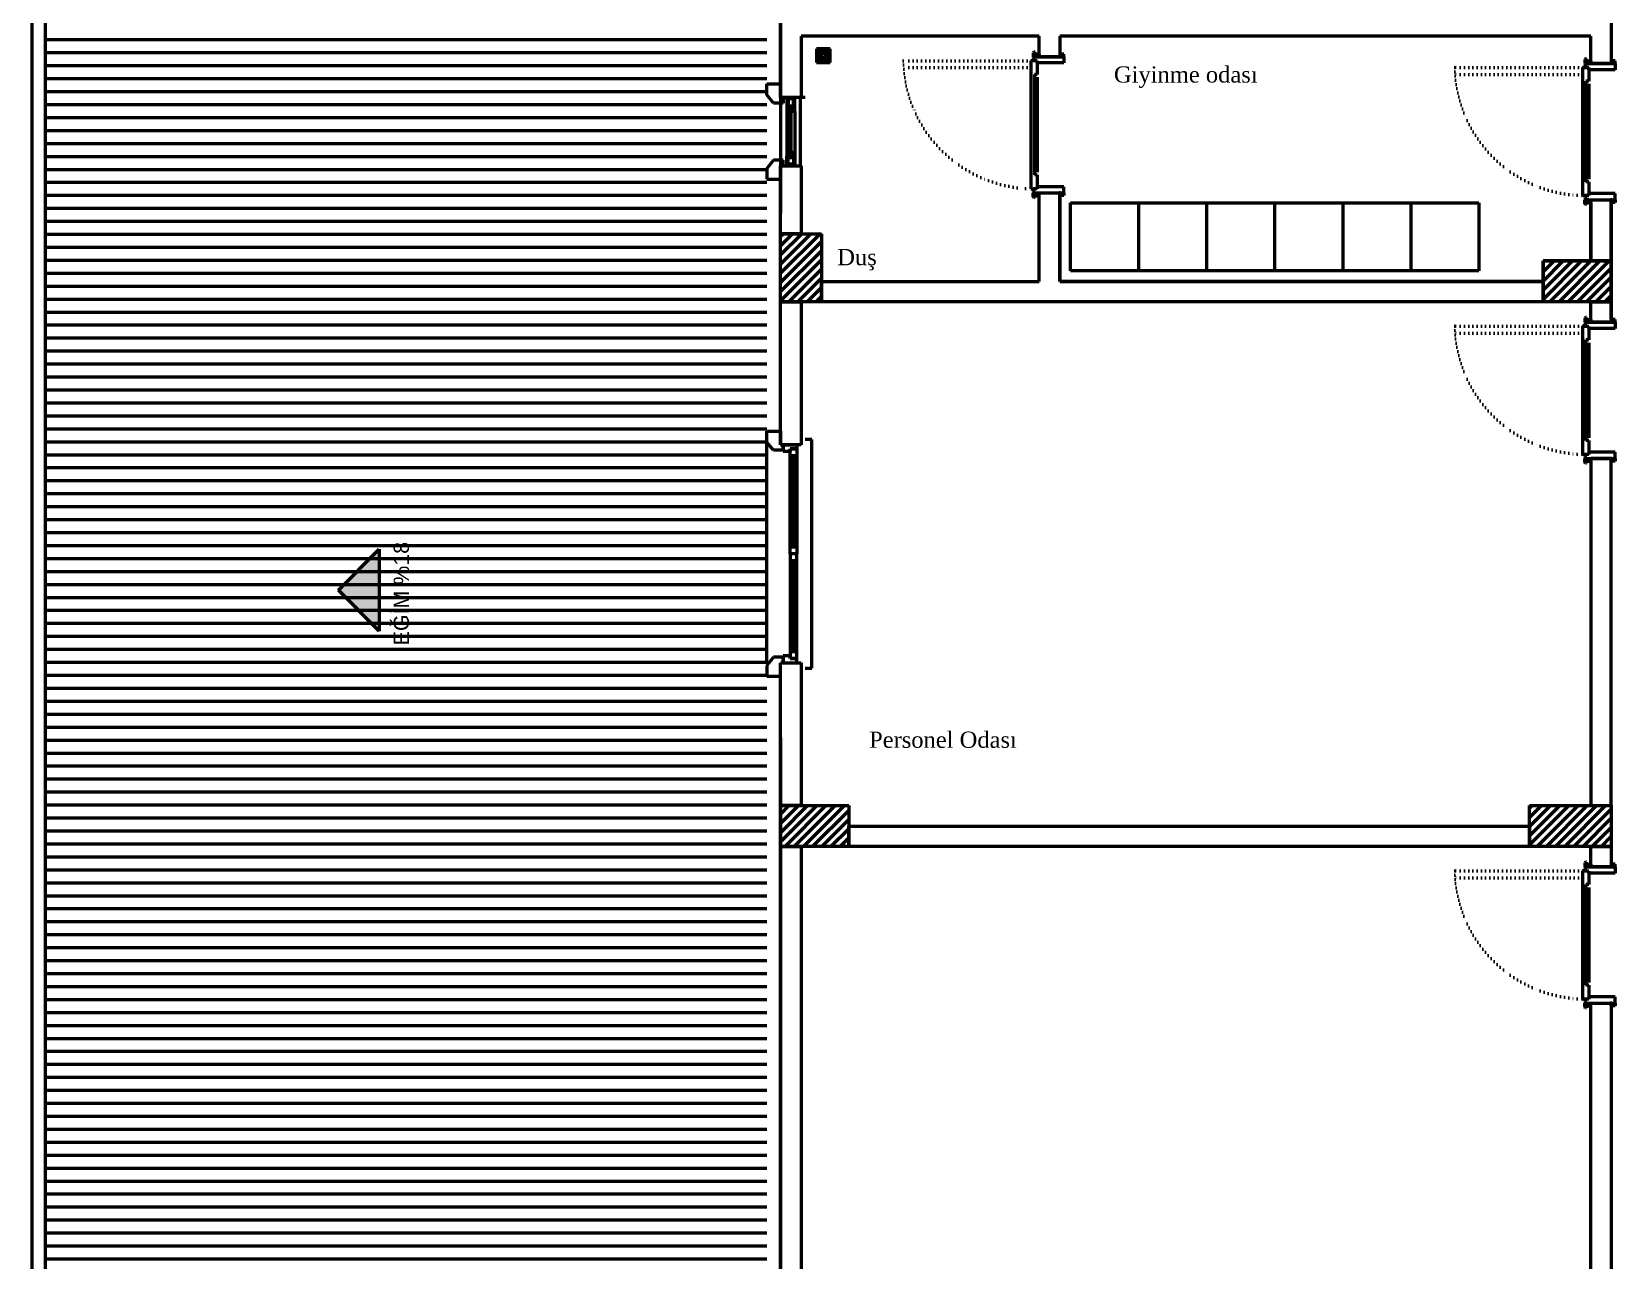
# Model space of a CAD drawing. Header units: millimetres. Extents: x 2046 to 14753, y 2361 to 29276.
# Drawn here: x 6091 to 7254, y 12067 to 12969 of the extents above; entities that cross this region are included whole.
import ezdxf

# ---------------------------------------------------------------- set-up
doc = ezdxf.new("R2010")
doc.units = ezdxf.units.MM
doc.linetypes.add('ACAD_ISO07W100', pattern=[3, 0, -3])
doc.layers.add('A.O. DUVAR', color=7, linetype='Continuous', lineweight=50)
doc.styles.add('A.O. MALZEME', font='times.ttf', dxfattribs={"height": 10})
doc.styles.add('SS', font='arial.ttf', dxfattribs={"height": 11.5})

msp = doc.modelspace()

# ---------------------------------------------------------------- hatches: boundary and pattern name
at = {"layer": 'A.O. DUVAR'}
h = msp.add_hatch(color=256, dxfattribs=at)
h.dxf.hatch_style = 1
h.paths.add_polyline_path([(6346.454, 12589.123), (6316.454, 12559.123), (6346.454, 12529.123)])

# ---------------------------------------------------------------- linework, layer by layer
for p, q in [((6091.152, 13643.858), (6091.152, 11575.858)), ((6641.152, 13643.858), (6641.152, 12835.858)), ((6101.152, 13633.858), (6101.152, 11585.858)), ((6641.152, 12920.858), (6641.152, 13120.858)), ((7251.152, 13000.858), (7251.152, 12945.858)), ((6831.152, 12965.858), (6656.152, 12965.858)), ((6656.152, 12965.858), (6656.152, 12920.858)), ((6667.613, 12956.572), (6667.613, 12946.572)), ((6677.613, 12956.572), (6667.613, 12956.572)), ((6677.613, 12946.572), (6677.613, 12956.572)), ((6831.152, 12950.858), (6831.152, 12965.858)), ((7236.152, 12965.858), (6846.152, 12965.858)), ((6846.152, 12965.858), (6846.152, 12950.858)), ((7236.152, 12945.858), (7236.152, 12965.858)), ((6667.613, 12946.572), (6677.613, 12946.572)), ((6670.946, 12953.238), (6669.232, 12953.238)), ((6671.613, 12952.572), (6669.232, 12952.572)), ((6672.28, 12951.905), (6669.232, 12951.905)), ((6672.28, 12951.238), (6669.232, 12951.238)), ((6671.613, 12950.572), (6669.232, 12950.572)), ((6670.946, 12949.905), (6669.232, 12949.905)), ((6670.946, 12953.238), (6670.946, 12954.952)), ((6670.946, 12948.191), (6670.946, 12949.905)), ((6671.613, 12952.572), (6671.613, 12954.952)), ((6671.613, 12948.191), (6671.613, 12950.572)), ((6672.28, 12951.905), (6672.28, 12954.952)), ((6672.28, 12948.191), (6672.28, 12951.238)), ((6672.946, 12951.905), (6672.946, 12954.952)), ((6675.993, 12951.905), (6672.946, 12951.905)), ((6672.946, 12948.191), (6672.946, 12951.238)), ((6675.993, 12951.238), (6672.946, 12951.238)), ((6673.613, 12952.572), (6673.613, 12954.952)), ((6675.993, 12952.572), (6673.613, 12952.572)), ((6673.613, 12948.191), (6673.613, 12950.572)), ((6675.993, 12950.572), (6673.613, 12950.572)), ((6674.28, 12953.238), (6674.28, 12954.952)), ((6675.993, 12953.238), (6674.28, 12953.238)), ((6674.28, 12948.191), (6674.28, 12949.905)), ((6675.993, 12949.905), (6674.28, 12949.905)), ((6825.225, 12947.911), (6826.091, 12948.411)), ((6825.225, 12853.858), (6825.225, 12947.911)), ((6826.091, 12948.411), (6826.591, 12948.411)), ((6826.591, 12948.411), (6826.591, 12947.786)), ((6829.591, 12947.786), (6826.591, 12947.786)), ((6827.152, 12954.336), (6826.652, 12953.836)), ((6826.652, 12953.836), (6826.652, 12950.836)), ((6826.652, 12950.836), (6827.152, 12950.336)), ((6826.652, 12949.411), (6827.152, 12949.911)), ((6826.652, 12947.858), (6826.652, 12949.411)), ((6829.652, 12947.858), (6826.652, 12947.858)), ((6828.102, 12954.336), (6827.152, 12954.336)), ((6827.152, 12950.336), (6828.102, 12950.336)), ((6827.152, 12949.911), (6828.152, 12949.911)), ((6828.102, 12950.336), (6828.102, 12954.336)), ((6828.152, 12950.858), (6828.152, 12952.858)), ((6828.152, 12952.858), (6831.152, 12952.858)), ((6828.152, 12949.911), (6828.152, 12950.858)), ((6828.152, 12950.858), (6831.152, 12950.858)), ((6829.591, 12947.786), (6829.591, 12944.858)), ((6829.591, 12944.858), (6829.591, 12937.858)), ((6829.652, 12946.358), (6829.652, 12947.858)), ((6849.152, 12946.358), (6829.652, 12946.358)), ((6831.152, 12952.858), (6831.152, 12950.858)), ((6831.152, 12950.858), (6846.152, 12950.858)), ((6846.152, 12950.858), (6831.152, 12950.858)), ((6849.152, 12952.858), (6846.152, 12952.858)), ((6846.152, 12952.858), (6846.152, 12950.858)), ((6846.152, 12950.858), (6849.152, 12950.858)), ((6849.152, 12950.858), (6849.152, 12952.858)), ((6849.152, 12950.858), (6849.152, 12946.358)), ((7232.152, 12949.336), (7231.652, 12948.836)), ((7231.652, 12948.836), (7231.652, 12945.836)), ((7231.652, 12945.836), (7232.152, 12945.336)), ((7231.652, 12944.411), (7232.152, 12944.911)), ((7231.652, 12942.858), (7231.652, 12944.411)), ((7233.102, 12949.336), (7232.152, 12949.336)), ((7232.152, 12945.336), (7233.102, 12945.336)), ((7232.152, 12944.911), (7233.152, 12944.911)), ((7233.102, 12945.336), (7233.102, 12949.336)), ((7233.152, 12945.858), (7233.152, 12947.858)), ((7233.152, 12947.858), (7236.152, 12947.858)), ((7233.152, 12944.911), (7233.152, 12945.858)), ((7233.152, 12945.858), (7236.152, 12945.858)), ((7236.152, 12947.858), (7236.152, 12945.858)), ((7236.152, 12945.858), (7251.152, 12945.858)), ((7251.152, 12945.858), (7236.152, 12945.858)), ((7254.152, 12947.858), (7251.152, 12947.858)), ((7251.152, 12947.858), (7251.152, 12945.858)), ((7251.152, 12945.858), (7254.152, 12945.858)), ((7254.152, 12945.858), (7254.152, 12947.858)), ((7254.152, 12945.858), (7254.152, 12941.358)), ((6827.591, 12937.858), (6827.591, 12864.043)), ((6829.586, 12937.858), (6827.591, 12937.858)), ((6829.591, 12935.858), (6829.591, 12866.043)), ((7230.225, 12942.911), (7231.091, 12943.411)), ((7230.225, 12848.858), (7230.225, 12942.911)), ((7231.091, 12943.411), (7231.591, 12943.411)), ((7231.591, 12943.411), (7231.591, 12942.786)), ((7234.591, 12942.786), (7231.591, 12942.786)), ((7234.652, 12942.858), (7231.652, 12942.858)), ((7232.591, 12932.858), (7232.591, 12859.043)), ((7234.586, 12932.858), (7232.591, 12932.858)), ((7234.591, 12942.786), (7234.591, 12939.858)), ((7234.591, 12939.858), (7234.591, 12932.858)), ((7234.652, 12941.358), (7234.652, 12942.858)), ((7254.152, 12941.358), (7234.652, 12941.358)), ((6631.152, 12922.873), (6631.152, 12930.858)), ((6631.152, 12930.858), (6641.152, 12930.858)), ((6635.95, 12916.858), (6631.152, 12922.873)), ((6641.152, 12930.858), (6641.152, 12920.858)), ((7234.591, 12930.858), (7234.591, 12861.043)), ((6643.152, 12916.858), (6635.95, 12916.858)), ((6641.152, 12920.858), (6643.152, 12920.858)), ((6656.152, 12920.858), (6641.152, 12920.858)), ((6643.152, 12920.858), (6643.152, 12916.858)), ((6651.652, 12920.858), (6645.652, 12920.858)), ((6645.652, 12920.858), (6645.652, 12913.858)), ((6645.652, 12913.858), (6648.652, 12913.858)), ((6645.652, 12913.858), (6645.652, 12877.858)), ((6650.652, 12919.858), (6646.652, 12919.858)), ((6646.652, 12919.858), (6646.652, 12914.858)), ((6646.652, 12914.858), (6649.652, 12914.858)), ((6646.652, 12913.858), (6646.652, 12877.858)), ((6648.652, 12913.858), (6648.652, 12910.858)), ((6648.652, 12910.858), (6651.652, 12910.858)), ((6648.652, 12910.858), (6648.652, 12880.858)), ((6649.652, 12914.858), (6649.652, 12911.858)), ((6649.652, 12911.858), (6650.652, 12911.858)), ((6650.652, 12911.858), (6650.652, 12919.858)), ((6651.652, 12910.858), (6651.652, 12920.858)), ((6651.652, 12910.858), (6651.652, 12880.858)), ((6655.652, 12870.858), (6655.652, 12920.858)), ((6659.152, 12920.858), (6656.152, 12920.858)), ((6635.95, 12874.858), (6631.152, 12868.843)), ((6643.152, 12874.858), (6635.95, 12874.858)), ((6643.152, 12870.858), (6643.152, 12874.858)), ((6645.652, 12870.858), (6645.652, 12877.858)), ((6645.652, 12877.858), (6648.652, 12877.858)), ((6646.652, 12871.858), (6646.652, 12876.858)), ((6646.652, 12876.858), (6649.652, 12876.858)), ((6648.652, 12877.858), (6648.652, 12880.858)), ((6648.652, 12880.858), (6651.652, 12880.858)), ((6649.652, 12876.858), (6649.652, 12879.858)), ((6649.652, 12879.858), (6650.652, 12879.858)), ((6650.652, 12879.858), (6650.652, 12871.858)), ((6651.652, 12880.858), (6651.652, 12870.858)), ((6631.152, 12868.843), (6631.152, 12860.858)), ((6641.152, 12860.858), (6641.152, 12870.858)), ((6641.152, 12870.858), (6643.152, 12870.858)), ((6641.152, 12870.858), (6656.152, 12870.858)), ((6641.152, 12820.858), (6641.152, 12870.858)), ((6651.652, 12870.858), (6645.652, 12870.858)), ((6650.652, 12871.858), (6646.652, 12871.858)), ((6656.152, 12870.858), (6656.152, 12820.858)), ((6829.591, 12864.043), (6827.591, 12864.043)), ((6829.591, 12864.043), (6829.591, 12854.043)), ((6631.152, 12860.858), (6641.152, 12860.858)), ((6826.091, 12853.358), (6825.225, 12853.858)), ((6826.591, 12853.358), (6826.091, 12853.358)), ((6826.591, 12853.358), (6826.591, 12854.043)), ((6826.591, 12854.043), (6829.591, 12854.043)), ((6829.652, 12853.858), (6826.652, 12853.858)), ((6826.652, 12853.858), (6826.652, 12852.381)), ((6826.652, 12852.381), (6827.152, 12851.881)), ((6826.652, 12850.881), (6827.152, 12851.381)), ((6827.152, 12851.881), (6828.152, 12851.881)), ((6827.152, 12851.381), (6828.102, 12851.381)), ((6828.102, 12851.381), (6828.102, 12847.381)), ((6828.152, 12851.881), (6828.152, 12850.858)), ((6849.152, 12855.358), (6829.652, 12855.358)), ((6829.652, 12855.358), (6829.652, 12853.858)), ((6849.152, 12850.858), (6849.152, 12855.358)), ((7234.591, 12859.043), (7232.591, 12859.043)), ((7234.591, 12859.043), (7234.591, 12849.043)), ((6826.652, 12847.881), (6826.652, 12850.881)), ((6827.152, 12847.381), (6826.652, 12847.881)), ((6828.102, 12847.381), (6827.152, 12847.381)), ((6828.152, 12850.858), (6831.152, 12850.858)), ((6828.152, 12850.858), (6828.152, 12848.858)), ((6828.152, 12848.858), (6831.152, 12848.858)), ((6831.152, 12850.858), (6846.152, 12850.858)), ((6831.152, 12848.858), (6831.152, 12850.858)), ((6831.152, 12785.858), (6831.152, 12850.858)), ((6831.152, 12850.858), (6846.152, 12850.858)), ((6846.152, 12848.858), (6846.152, 12850.858)), ((6846.152, 12850.858), (6849.152, 12850.858)), ((6846.152, 12850.858), (6846.152, 12785.858)), ((6846.152, 12785.858), (6846.152, 12848.858)), ((6849.152, 12848.858), (6846.152, 12848.858)), ((6849.152, 12850.858), (6849.152, 12848.858)), ((7231.091, 12848.358), (7230.225, 12848.858)), ((7231.591, 12848.358), (7231.091, 12848.358)), ((7231.591, 12848.358), (7231.591, 12849.043)), ((7231.591, 12849.043), (7234.591, 12849.043)), ((7234.652, 12848.858), (7231.652, 12848.858)), ((7231.652, 12848.858), (7231.652, 12847.381)), ((7231.652, 12847.381), (7232.152, 12846.881)), ((7231.652, 12845.881), (7232.152, 12846.381)), ((7231.652, 12842.881), (7231.652, 12845.881)), ((7232.152, 12842.381), (7231.652, 12842.881)), ((7232.152, 12846.881), (7233.152, 12846.881)), ((7232.152, 12846.381), (7233.102, 12846.381)), ((7233.102, 12842.381), (7232.152, 12842.381)), ((7233.102, 12846.381), (7233.102, 12842.381)), ((7233.152, 12846.881), (7233.152, 12845.858)), ((7233.152, 12845.858), (7236.152, 12845.858)), ((7233.152, 12845.858), (7233.152, 12843.858)), ((7233.152, 12843.858), (7236.152, 12843.858)), ((7254.152, 12850.358), (7234.652, 12850.358)), ((7234.652, 12850.358), (7234.652, 12848.858)), ((7236.152, 12845.858), (7251.152, 12845.858)), ((7236.152, 12843.858), (7236.152, 12845.858)), ((7236.152, 12845.858), (7251.152, 12845.858)), ((7236.152, 12800.858), (7236.152, 12845.858)), ((7236.152, 12843.858), (7236.152, 12800.858)), ((7251.152, 12843.858), (7251.152, 12845.858)), ((7251.152, 12845.858), (7254.152, 12845.858)), ((7251.152, 12845.858), (7251.152, 12800.858)), ((7251.152, 12757.858), (7251.152, 12843.858)), ((7254.152, 12843.858), (7251.152, 12843.858)), ((7254.152, 12845.858), (7254.152, 12850.358)), ((7254.152, 12845.858), (7254.152, 12843.858)), ((6641.152, 12820.858), (6671.152, 12820.858)), ((6641.152, 12770.858), (6641.152, 12820.858)), ((6656.152, 12820.858), (6641.152, 12820.858)), ((6671.152, 12820.858), (6671.152, 12770.858)), ((7236.152, 12800.858), (7201.152, 12800.858)), ((7201.152, 12800.858), (7201.152, 12785.858)), ((7201.152, 12770.858), (7201.152, 12800.858)), ((7201.152, 12800.858), (7251.152, 12800.858)), ((7251.152, 12800.858), (7236.152, 12800.858)), ((7251.152, 12800.858), (7251.152, 12770.858)), ((6671.152, 12770.858), (6671.152, 12785.858)), ((6671.152, 12785.858), (6831.152, 12785.858)), ((7201.152, 12785.858), (6846.152, 12785.858)), ((6846.152, 12785.858), (7201.152, 12785.858)), ((7201.152, 12785.858), (7201.152, 12770.858)), ((6671.152, 12770.858), (6641.152, 12770.858)), ((6641.152, 12665.858), (6641.152, 12770.858)), ((6641.152, 12770.858), (6656.152, 12770.858)), ((6656.152, 12770.858), (6656.152, 12665.858)), ((7201.152, 12770.858), (6671.152, 12770.858)), ((7251.152, 12770.858), (7201.152, 12770.858)), ((7236.152, 12770.858), (7251.152, 12770.858)), ((7236.152, 12755.858), (7236.152, 12770.858)), ((7251.152, 12770.858), (7251.152, 12755.858)), ((7232.152, 12759.336), (7231.652, 12758.836)), ((7231.652, 12758.836), (7231.652, 12755.836)), ((7233.102, 12759.336), (7232.152, 12759.336)), ((7233.102, 12755.336), (7233.102, 12759.336)), ((7230.225, 12752.911), (7231.091, 12753.411)), ((7230.225, 12658.858), (7230.225, 12752.911)), ((7231.091, 12753.411), (7231.591, 12753.411)), ((7231.591, 12753.411), (7231.591, 12752.786)), ((7234.591, 12752.786), (7231.591, 12752.786)), ((7231.652, 12755.836), (7232.152, 12755.336)), ((7231.652, 12754.411), (7232.152, 12754.911)), ((7231.652, 12752.858), (7231.652, 12754.411)), ((7234.652, 12752.858), (7231.652, 12752.858)), ((7232.152, 12755.336), (7233.102, 12755.336)), ((7232.152, 12754.911), (7233.152, 12754.911)), ((7233.152, 12755.858), (7233.152, 12757.858)), ((7233.152, 12757.858), (7236.152, 12757.858)), ((7233.152, 12754.911), (7233.152, 12755.858)), ((7233.152, 12755.858), (7236.152, 12755.858)), ((7234.591, 12752.786), (7234.591, 12749.858)), ((7234.591, 12749.858), (7234.591, 12742.858)), ((7234.652, 12751.358), (7234.652, 12752.858)), ((7254.152, 12751.358), (7234.652, 12751.358)), ((7236.152, 12757.858), (7236.152, 12755.858)), ((7236.152, 12755.858), (7251.152, 12755.858)), ((7251.152, 12755.858), (7236.152, 12755.858)), ((7254.152, 12757.858), (7251.152, 12757.858)), ((7251.152, 12757.858), (7251.152, 12755.858)), ((7251.152, 12755.858), (7254.152, 12755.858)), ((7254.152, 12755.858), (7254.152, 12757.858)), ((7254.152, 12755.858), (7254.152, 12751.358)), ((7232.591, 12742.858), (7232.591, 12669.043)), ((7234.586, 12742.858), (7232.591, 12742.858)), ((7234.591, 12740.858), (7234.591, 12671.043)), ((6631.152, 12505.843), (6631.152, 12667.873)), ((6631.152, 12505.843), (6631.152, 12667.873)), ((6656.152, 12665.858), (6641.152, 12665.858)), ((6643.152, 12660.858), (6643.152, 12665.858)), ((6643.152, 12665.858), (6653.152, 12665.858)), ((6643.152, 12660.858), (6643.152, 12665.858)), ((6643.152, 12665.858), (6653.152, 12665.858)), ((6653.152, 12665.858), (6653.152, 12662.858)), ((6653.152, 12665.858), (6653.152, 12662.858)), ((6664.152, 12669.858), (6659.152, 12669.858)), ((6664.152, 12669.858), (6659.152, 12669.858)), ((6664.152, 12501.858), (6664.152, 12669.858)), ((6664.152, 12501.858), (6664.152, 12669.858)), ((7234.591, 12669.043), (7232.591, 12669.043)), ((7234.591, 12669.043), (7234.591, 12659.043)), ((6648.152, 12660.858), (6643.152, 12660.858)), ((6648.152, 12660.858), (6643.152, 12660.858)), ((6653.152, 12662.858), (6648.152, 12662.858)), ((6648.152, 12662.858), (6648.152, 12660.858)), ((6648.152, 12657.858), (6648.152, 12662.858)), ((6648.152, 12662.858), (6653.152, 12662.858)), ((6653.152, 12662.858), (6648.152, 12662.858)), ((6648.152, 12662.858), (6648.152, 12660.858)), ((6648.152, 12657.858), (6648.152, 12662.858)), ((6648.152, 12662.858), (6653.152, 12662.858)), ((6648.152, 12590.858), (6648.152, 12657.858)), ((6653.152, 12657.858), (6648.152, 12657.858)), ((6648.152, 12590.858), (6648.152, 12657.858)), ((6653.152, 12657.858), (6648.152, 12657.858)), ((6649.652, 12657.858), (6649.652, 12590.858)), ((6649.652, 12657.858), (6649.652, 12590.858)), ((6650.652, 12657.858), (6650.652, 12590.858)), ((6650.652, 12657.858), (6650.652, 12590.858)), ((6651.652, 12657.858), (6651.652, 12590.858)), ((6651.652, 12657.858), (6651.652, 12590.858)), ((6653.152, 12662.858), (6653.152, 12657.858)), ((6653.152, 12662.858), (6653.152, 12657.858)), ((6653.152, 12657.858), (6653.152, 12590.858)), ((6653.152, 12657.858), (6653.152, 12590.858)), ((7231.091, 12658.358), (7230.225, 12658.858)), ((7231.591, 12658.358), (7231.091, 12658.358)), ((7231.591, 12658.358), (7231.591, 12659.043)), ((7231.591, 12659.043), (7234.591, 12659.043)), ((7234.652, 12658.858), (7231.652, 12658.858)), ((7231.652, 12658.858), (7231.652, 12657.381)), ((7231.652, 12657.381), (7232.152, 12656.881)), ((7231.652, 12655.881), (7232.152, 12656.381)), ((7231.652, 12652.881), (7231.652, 12655.881)), ((7232.152, 12656.881), (7233.152, 12656.881)), ((7232.152, 12656.381), (7233.102, 12656.381)), ((7233.102, 12656.381), (7233.102, 12652.381)), ((7233.152, 12656.881), (7233.152, 12655.858)), ((7233.152, 12655.858), (7236.152, 12655.858)), ((7233.152, 12655.858), (7233.152, 12653.858)), ((7233.152, 12653.858), (7236.152, 12653.858)), ((7254.152, 12660.358), (7234.652, 12660.358)), ((7234.652, 12660.358), (7234.652, 12658.858)), ((7236.152, 12655.858), (7251.152, 12655.858)), ((7236.152, 12653.858), (7236.152, 12655.858)), ((7251.152, 12655.858), (7236.152, 12655.858)), ((7236.152, 12655.858), (7236.152, 12400.858)), ((7251.152, 12653.858), (7251.152, 12655.858)), ((7251.152, 12655.858), (7254.152, 12655.858)), ((7251.152, 12400.858), (7251.152, 12655.858)), ((7254.152, 12653.858), (7251.152, 12653.858)), ((7254.152, 12655.858), (7254.152, 12660.358)), ((7254.152, 12655.858), (7254.152, 12653.858)), ((7232.152, 12652.381), (7231.652, 12652.881)), ((7233.102, 12652.381), (7232.152, 12652.381)), ((6316.454, 12559.123), (6346.454, 12589.123)), ((6346.454, 12589.123), (6346.454, 12529.123)), ((6648.152, 12585.858), (6648.152, 12590.858)), ((6648.152, 12590.858), (6653.152, 12590.858)), ((6648.152, 12585.858), (6648.152, 12590.858)), ((6648.152, 12590.858), (6653.152, 12590.858)), ((6653.152, 12585.858), (6648.152, 12585.858)), ((6648.152, 12585.858), (6648.152, 12580.858)), ((6653.152, 12585.858), (6648.152, 12585.858)), ((6653.152, 12585.858), (6648.152, 12585.858)), ((6648.152, 12585.858), (6648.152, 12580.858)), ((6653.152, 12585.858), (6648.152, 12585.858)), ((6653.152, 12590.858), (6653.152, 12585.858)), ((6653.152, 12590.858), (6653.152, 12585.858)), ((6653.152, 12580.858), (6653.152, 12585.858)), ((6653.152, 12580.858), (6653.152, 12585.858)), ((6648.152, 12580.858), (6653.152, 12580.858)), ((6648.152, 12580.858), (6648.152, 12513.858)), ((6648.152, 12580.858), (6653.152, 12580.858)), ((6648.152, 12580.858), (6648.152, 12513.858)), ((6649.652, 12513.858), (6649.652, 12580.858)), ((6649.652, 12513.858), (6649.652, 12580.858)), ((6650.652, 12513.858), (6650.652, 12580.858)), ((6650.652, 12513.858), (6650.652, 12580.858)), ((6651.652, 12513.858), (6651.652, 12580.858)), ((6651.652, 12513.858), (6651.652, 12580.858)), ((6653.152, 12513.858), (6653.152, 12580.858)), ((6653.152, 12513.858), (6653.152, 12580.858)), ((6346.454, 12529.123), (6316.454, 12559.123)), ((6641.152, 12400.858), (6641.152, 12505.858)), ((6641.152, 12505.858), (6656.152, 12505.858)), ((6643.152, 12510.858), (6643.152, 12505.858)), ((6648.152, 12510.858), (6643.152, 12510.858)), ((6643.152, 12510.858), (6643.152, 12505.858)), ((6648.152, 12510.858), (6643.152, 12510.858)), ((6643.152, 12505.858), (6653.152, 12505.858)), ((6643.152, 12505.858), (6653.152, 12505.858)), ((6653.152, 12513.858), (6648.152, 12513.858)), ((6648.152, 12513.858), (6648.152, 12508.858)), ((6653.152, 12513.858), (6648.152, 12513.858)), ((6648.152, 12513.858), (6648.152, 12508.858)), ((6648.152, 12508.858), (6648.152, 12510.858)), ((6648.152, 12508.858), (6648.152, 12510.858)), ((6653.152, 12508.858), (6648.152, 12508.858)), ((6648.152, 12508.858), (6653.152, 12508.858)), ((6653.152, 12508.858), (6648.152, 12508.858)), ((6648.152, 12508.858), (6653.152, 12508.858)), ((6653.152, 12508.858), (6653.152, 12513.858)), ((6653.152, 12508.858), (6653.152, 12513.858)), ((6653.152, 12505.858), (6653.152, 12508.858)), ((6653.152, 12505.858), (6653.152, 12508.858)), ((6656.152, 12505.858), (6656.152, 12400.858)), ((6659.152, 12501.858), (6664.152, 12501.858)), ((6659.152, 12501.858), (6664.152, 12501.858)), ((6641.152, 12450.858), (6641.152, 11575.858)), ((6641.152, 12370.858), (6641.152, 12400.858)), ((6641.152, 12400.858), (6691.152, 12400.858)), ((6656.152, 12400.858), (6641.152, 12400.858)), ((6691.152, 12400.858), (6691.152, 12370.858)), ((7191.152, 12400.858), (7251.152, 12400.858)), ((7191.152, 12370.858), (7191.152, 12400.858)), ((7191.152, 12400.858), (7251.152, 12400.858)), ((7191.152, 12370.858), (7191.152, 12400.858)), ((7236.152, 12400.858), (7251.152, 12400.858)), ((7251.152, 12400.858), (7251.152, 12370.858)), ((7251.152, 12400.858), (7251.152, 12370.858)), ((6691.152, 12385.858), (7191.152, 12385.858)), ((6691.152, 12370.858), (6691.152, 12385.858)), ((7191.152, 12385.858), (7191.152, 12370.858)), ((6691.152, 12370.858), (6641.152, 12370.858)), ((6641.152, 12010.858), (6641.152, 12370.858)), ((6641.152, 12370.858), (6656.152, 12370.858)), ((6656.152, 12370.858), (6656.152, 12010.858)), ((7191.152, 12370.858), (6691.152, 12370.858)), ((7251.152, 12370.858), (7191.152, 12370.858)), ((7251.152, 12370.858), (7191.152, 12370.858)), ((7236.152, 12370.858), (7251.152, 12370.858)), ((7236.152, 12355.858), (7236.152, 12370.858)), ((7251.152, 12370.858), (7251.152, 12355.858)), ((7230.225, 12352.911), (7231.091, 12353.411)), ((7230.225, 12258.858), (7230.225, 12352.911)), ((7231.091, 12353.411), (7231.591, 12353.411)), ((7231.591, 12353.411), (7231.591, 12352.786)), ((7234.591, 12352.786), (7231.591, 12352.786)), ((7232.152, 12359.336), (7231.652, 12358.836)), ((7231.652, 12358.836), (7231.652, 12355.836)), ((7231.652, 12355.836), (7232.152, 12355.336)), ((7231.652, 12354.411), (7232.152, 12354.911)), ((7231.652, 12352.858), (7231.652, 12354.411)), ((7234.652, 12352.858), (7231.652, 12352.858)), ((7233.102, 12359.336), (7232.152, 12359.336)), ((7232.152, 12355.336), (7233.102, 12355.336)), ((7232.152, 12354.911), (7233.152, 12354.911)), ((7233.102, 12355.336), (7233.102, 12359.336)), ((7233.152, 12355.858), (7233.152, 12357.858)), ((7233.152, 12357.858), (7236.152, 12357.858)), ((7233.152, 12354.911), (7233.152, 12355.858)), ((7233.152, 12355.858), (7236.152, 12355.858)), ((7234.591, 12352.786), (7234.591, 12349.858)), ((7234.652, 12351.358), (7234.652, 12352.858)), ((7254.152, 12351.358), (7234.652, 12351.358)), ((7236.152, 12357.858), (7236.152, 12355.858)), ((7236.152, 12355.858), (7251.152, 12355.858)), ((7251.152, 12355.858), (7236.152, 12355.858)), ((7254.152, 12357.858), (7251.152, 12357.858)), ((7251.152, 12357.858), (7251.152, 12355.858)), ((7251.152, 12355.858), (7254.152, 12355.858)), ((7254.152, 12355.858), (7254.152, 12357.858)), ((7254.152, 12355.858), (7254.152, 12351.358)), ((7232.591, 12342.858), (7232.591, 12269.043)), ((7234.586, 12342.858), (7232.591, 12342.858)), ((7234.591, 12349.858), (7234.591, 12342.858)), ((7234.591, 12340.858), (7234.591, 12271.043)), ((7231.091, 12258.358), (7230.225, 12258.858)), ((7231.591, 12258.358), (7231.091, 12258.358)), ((7231.591, 12258.358), (7231.591, 12259.043)), ((7231.591, 12259.043), (7234.591, 12259.043)), ((7234.652, 12258.858), (7231.652, 12258.858)), ((7231.652, 12258.858), (7231.652, 12257.381)), ((7234.591, 12269.043), (7232.591, 12269.043)), ((7234.591, 12269.043), (7234.591, 12259.043)), ((7254.152, 12260.358), (7234.652, 12260.358)), ((7234.652, 12260.358), (7234.652, 12258.858)), ((7254.152, 12255.858), (7254.152, 12260.358)), ((7231.652, 12257.381), (7232.152, 12256.881)), ((7231.652, 12255.881), (7232.152, 12256.381)), ((7231.652, 12252.881), (7231.652, 12255.881)), ((7232.152, 12252.381), (7231.652, 12252.881)), ((7232.152, 12256.881), (7233.152, 12256.881)), ((7232.152, 12256.381), (7233.102, 12256.381)), ((7233.102, 12252.381), (7232.152, 12252.381)), ((7233.102, 12256.381), (7233.102, 12252.381)), ((7233.152, 12256.881), (7233.152, 12255.858)), ((7233.152, 12255.858), (7236.152, 12255.858)), ((7233.152, 12255.858), (7233.152, 12253.858)), ((7233.152, 12253.858), (7236.152, 12253.858)), ((7236.152, 12255.858), (7251.152, 12255.858)), ((7236.152, 12253.858), (7236.152, 12255.858)), ((7236.152, 11995.858), (7236.152, 12255.858)), ((7236.152, 12255.858), (7251.152, 12255.858)), ((7251.152, 12253.858), (7251.152, 12255.858)), ((7251.152, 12255.858), (7254.152, 12255.858)), ((7251.152, 12255.858), (7251.152, 11995.858)), ((7254.152, 12253.858), (7251.152, 12253.858)), ((7254.152, 12255.858), (7254.152, 12253.858))]:
    msp.add_line(p, q, dxfattribs=at)
at = {"layer": 'A.O. DUVAR', "linetype": 'Continuous', "transparency": 33554488}
for p, q in [((6631.152, 12963.157), (6101.152, 12963.157)), ((6631.152, 12953.632), (6101.152, 12953.632)), ((6631.152, 12944.107), (6101.152, 12944.107)), ((6631.152, 12934.582), (6101.152, 12934.582)), ((6631.152, 12925.057), (6101.152, 12925.057)), ((6631.152, 12915.532), (6101.152, 12915.532)), ((6631.152, 12906.007), (6101.152, 12906.007)), ((6631.152, 12896.482), (6101.152, 12896.482)), ((6631.152, 12886.957), (6101.152, 12886.957)), ((6631.152, 12877.432), (6101.152, 12877.432)), ((6631.152, 12867.907), (6101.152, 12867.907)), ((6631.152, 12858.382), (6101.152, 12858.382)), ((6631.152, 12848.857), (6101.152, 12848.857)), ((6631.152, 12839.332), (6101.152, 12839.332)), ((6631.152, 12829.807), (6101.152, 12829.807)), ((6631.152, 12820.282), (6101.152, 12820.282)), ((6631.152, 12810.757), (6101.152, 12810.757)), ((6631.152, 12801.232), (6101.152, 12801.232)), ((6631.152, 12791.707), (6101.152, 12791.707)), ((6631.152, 12782.182), (6101.152, 12782.182)), ((6631.152, 12772.657), (6101.152, 12772.657)), ((6631.152, 12763.132), (6101.152, 12763.132)), ((6631.152, 12753.607), (6101.152, 12753.607)), ((6631.152, 12744.082), (6101.152, 12744.082)), ((6631.152, 12734.557), (6101.152, 12734.557)), ((6631.152, 12725.032), (6101.152, 12725.032)), ((6631.152, 12715.507), (6101.152, 12715.507)), ((6631.152, 12705.982), (6101.152, 12705.982)), ((6631.152, 12696.457), (6101.152, 12696.457)), ((6631.152, 12686.932), (6101.152, 12686.932)), ((6631.152, 12677.407), (6101.152, 12677.407)), ((6631.152, 12667.882), (6101.152, 12667.882)), ((6631.152, 12658.357), (6101.152, 12658.357)), ((6631.152, 12648.832), (6101.152, 12648.832)), ((6631.152, 12639.307), (6101.152, 12639.307)), ((6631.152, 12629.782), (6101.152, 12629.782)), ((6631.152, 12620.257), (6101.152, 12620.257)), ((6631.152, 12610.732), (6101.152, 12610.732)), ((6631.152, 12601.207), (6101.152, 12601.207)), ((6631.152, 12591.682), (6101.152, 12591.682)), ((6631.152, 12582.157), (6101.152, 12582.157)), ((6631.152, 12572.632), (6101.152, 12572.632)), ((6631.152, 12563.107), (6101.152, 12563.107)), ((6631.152, 12553.582), (6101.152, 12553.582)), ((6631.152, 12544.057), (6101.152, 12544.057)), ((6631.152, 12534.532), (6101.152, 12534.532)), ((6631.152, 12525.007), (6101.152, 12525.007)), ((6631.152, 12515.482), (6101.152, 12515.482)), ((6631.152, 12505.957), (6101.152, 12505.957)), ((6631.152, 12496.432), (6101.152, 12496.432)), ((6631.152, 12486.907), (6101.152, 12486.907)), ((6631.152, 12477.382), (6101.152, 12477.382)), ((6631.152, 12467.857), (6101.152, 12467.857)), ((6631.152, 12458.332), (6101.152, 12458.332)), ((6631.152, 12448.807), (6101.152, 12448.807)), ((6631.152, 12439.282), (6101.152, 12439.282)), ((6631.152, 12429.757), (6101.152, 12429.757)), ((6631.152, 12420.232), (6101.152, 12420.232)), ((6631.152, 12410.707), (6101.152, 12410.707)), ((6631.152, 12401.182), (6101.152, 12401.182)), ((6631.152, 12391.657), (6101.152, 12391.657)), ((6631.152, 12382.132), (6101.152, 12382.132)), ((6631.152, 12372.607), (6101.152, 12372.607)), ((6631.152, 12363.082), (6101.152, 12363.082)), ((6631.152, 12353.557), (6101.152, 12353.557)), ((6631.152, 12344.032), (6101.152, 12344.032)), ((6631.152, 12334.507), (6101.152, 12334.507)), ((6631.152, 12324.982), (6101.152, 12324.982)), ((6631.152, 12315.457), (6101.152, 12315.457)), ((6631.152, 12305.932), (6101.152, 12305.932)), ((6631.152, 12296.407), (6101.152, 12296.407)), ((6631.152, 12286.882), (6101.152, 12286.882)), ((6631.152, 12277.357), (6101.152, 12277.357)), ((6631.152, 12267.832), (6101.152, 12267.832)), ((6631.152, 12258.307), (6101.152, 12258.307)), ((6631.152, 12248.782), (6101.152, 12248.782)), ((6631.152, 12239.257), (6101.152, 12239.257)), ((6631.152, 12229.732), (6101.152, 12229.732)), ((6631.152, 12220.207), (6101.152, 12220.207)), ((6631.152, 12210.682), (6101.152, 12210.682)), ((6631.152, 12201.157), (6101.152, 12201.157)), ((6631.152, 12191.632), (6101.152, 12191.632)), ((6631.152, 12182.107), (6101.152, 12182.107)), ((6631.152, 12172.582), (6101.152, 12172.582)), ((6631.152, 12163.057), (6101.152, 12163.057)), ((6631.152, 12153.532), (6101.152, 12153.532)), ((6631.152, 12144.007), (6101.152, 12144.007)), ((6631.152, 12134.482), (6101.152, 12134.482)), ((6631.152, 12124.957), (6101.152, 12124.957)), ((6631.152, 12115.432), (6101.152, 12115.432)), ((6631.152, 12105.907), (6101.152, 12105.907)), ((6631.152, 12096.382), (6101.152, 12096.382)), ((6631.152, 12086.857), (6101.152, 12086.857)), ((6631.152, 12077.332), (6101.152, 12077.332)), ((6631.152, 12067.807), (6101.152, 12067.807))]:
    msp.add_line(p, q, dxfattribs=at)
at = {"layer": 'A.O. DUVAR', "linetype": 'ACAD_ISO07W100'}
for p, q in [((6825.225, 12947.911), (6731.225, 12947.911)), ((6825.225, 12942.911), (6731.225, 12942.911)), ((7230.225, 12942.911), (7136.225, 12942.911)), ((7230.225, 12937.911), (7136.225, 12937.911)), ((7230.225, 12752.911), (7136.225, 12752.911)), ((7230.225, 12747.911), (7136.225, 12747.911)), ((7230.225, 12352.911), (7136.225, 12352.911)), ((7230.225, 12347.911), (7136.225, 12347.911))]:
    msp.add_line(p, q, dxfattribs=at)
at = {"layer": 'A.O. DUVAR', "linetype": 'Continuous'}
for p, q in [((6853.969, 12793.555), (6853.969, 12843.555)), ((6853.969, 12843.555), (7153.969, 12843.555)), ((6903.969, 12843.555), (6903.969, 12793.555)), ((6953.969, 12843.555), (6953.969, 12793.555)), ((7003.969, 12843.555), (7003.969, 12793.555)), ((7053.969, 12843.555), (7053.969, 12793.555)), ((7103.969, 12843.555), (7103.969, 12793.555)), ((7153.969, 12843.555), (7153.969, 12793.555)), ((7153.969, 12793.555), (6853.969, 12793.555))]:
    msp.add_line(p, q, dxfattribs=at)
at = {"layer": 'A.O. DUVAR', "linetype": 'Continuous', "ltscale": 10}
for p, q in [((6641.152, 12818.787), (6643.224, 12820.858)), ((6641.152, 12812.052), (6649.959, 12820.858)), ((6641.152, 12805.317), (6656.694, 12820.858)), ((6641.152, 12798.582), (6663.429, 12820.858)), ((6641.152, 12791.846), (6670.164, 12820.858)), ((6643.66, 12817.927), (6643.66, 12817.927)), ((6650.395, 12817.927), (6650.395, 12817.927)), ((6657.13, 12817.927), (6657.13, 12817.927)), ((6663.865, 12817.927), (6663.865, 12817.927)), ((6670.6, 12817.927), (6670.6, 12817.927)), ((6641.152, 12785.111), (6671.152, 12815.111)), ((6641.152, 12778.376), (6671.152, 12808.376)), ((6643.66, 12811.192), (6643.66, 12811.192)), ((6647.027, 12814.559), (6647.027, 12814.559)), ((6647.027, 12807.824), (6647.027, 12807.824)), ((6650.395, 12811.192), (6650.395, 12811.192)), ((6653.762, 12814.559), (6653.762, 12814.559)), ((6653.762, 12807.824), (6653.762, 12807.824)), ((6657.13, 12811.192), (6657.13, 12811.192)), ((6660.497, 12814.559), (6660.497, 12814.559)), ((6660.497, 12807.824), (6660.497, 12807.824)), ((6663.865, 12811.192), (6663.865, 12811.192)), ((6667.233, 12814.559), (6667.233, 12814.559)), ((6667.233, 12807.824), (6667.233, 12807.824)), ((6670.6, 12811.192), (6670.6, 12811.192)), ((6641.152, 12771.641), (6671.152, 12801.641)), ((6643.66, 12804.456), (6643.66, 12804.456)), ((6643.66, 12797.721), (6643.66, 12797.721)), ((6647.027, 12801.089), (6647.027, 12801.089)), ((6647.027, 12794.354), (6647.027, 12794.354)), ((6647.105, 12770.858), (6671.152, 12794.906)), ((6650.395, 12804.456), (6650.395, 12804.456)), ((6650.395, 12797.721), (6650.395, 12797.721)), ((6653.762, 12801.089), (6653.762, 12801.089)), ((6653.762, 12794.354), (6653.762, 12794.354)), ((6657.13, 12804.456), (6657.13, 12804.456)), ((6657.13, 12797.721), (6657.13, 12797.721)), ((6660.497, 12801.089), (6660.497, 12801.089)), ((6660.497, 12794.354), (6660.497, 12794.354)), ((6663.865, 12804.456), (6663.865, 12804.456)), ((6663.865, 12797.721), (6663.865, 12797.721)), ((6667.233, 12801.089), (6667.233, 12801.089)), ((6667.233, 12794.354), (6667.233, 12794.354)), ((6670.6, 12804.456), (6670.6, 12804.456)), ((6670.6, 12797.721), (6670.6, 12797.721)), ((7201.152, 12799.561), (7202.45, 12800.858)), ((7201.152, 12792.825), (7209.185, 12800.858)), ((7201.152, 12786.09), (7215.92, 12800.858)), ((7201.152, 12779.355), (7222.656, 12800.858)), ((7201.152, 12772.62), (7229.391, 12800.858)), ((7202.68, 12797.721), (7202.68, 12797.721)), ((7206.048, 12794.354), (7206.048, 12794.354)), ((7206.126, 12770.858), (7236.126, 12800.858)), ((7209.416, 12797.721), (7209.416, 12797.721)), ((7212.783, 12794.354), (7212.783, 12794.354)), ((7212.861, 12770.858), (7242.861, 12800.858)), ((7216.151, 12797.721), (7216.151, 12797.721)), ((7219.518, 12794.354), (7219.518, 12794.354)), ((7219.596, 12770.858), (7249.596, 12800.858)), ((7222.886, 12797.721), (7222.886, 12797.721)), ((7226.254, 12794.354), (7226.254, 12794.354)), ((7226.332, 12770.858), (7251.152, 12795.679)), ((7229.621, 12797.721), (7229.621, 12797.721)), ((7232.989, 12794.354), (7232.989, 12794.354)), ((7236.356, 12797.721), (7236.356, 12797.721)), ((7239.724, 12794.354), (7239.724, 12794.354)), ((7243.092, 12797.721), (7243.092, 12797.721)), ((7246.459, 12794.354), (7246.459, 12794.354)), ((7249.827, 12797.721), (7249.827, 12797.721)), ((6643.66, 12790.986), (6643.66, 12790.986)), ((6643.66, 12784.251), (6643.66, 12784.251)), ((6647.027, 12787.618), (6647.027, 12787.618)), ((6650.395, 12790.986), (6650.395, 12790.986)), ((6650.395, 12784.251), (6650.395, 12784.251)), ((6653.762, 12787.618), (6653.762, 12787.618)), ((6653.84, 12770.858), (6671.152, 12788.17)), ((6657.13, 12790.986), (6657.13, 12790.986)), ((6657.13, 12784.251), (6657.13, 12784.251)), ((6660.497, 12787.618), (6660.497, 12787.618)), ((6660.575, 12770.858), (6671.152, 12781.435)), ((6663.865, 12790.986), (6663.865, 12790.986)), ((6663.865, 12784.251), (6663.865, 12784.251)), ((6667.233, 12787.618), (6667.233, 12787.618)), ((6670.6, 12790.986), (6670.6, 12790.986)), ((6670.6, 12784.251), (6670.6, 12784.251)), ((7202.68, 12790.986), (7202.68, 12790.986)), ((7202.68, 12784.251), (7202.68, 12784.251)), ((7206.048, 12787.618), (7206.048, 12787.618)), ((7209.416, 12790.986), (7209.416, 12790.986)), ((7209.416, 12784.251), (7209.416, 12784.251)), ((7212.783, 12787.618), (7212.783, 12787.618)), ((7216.151, 12790.986), (7216.151, 12790.986)), ((7216.151, 12784.251), (7216.151, 12784.251)), ((7219.518, 12787.618), (7219.518, 12787.618)), ((7222.886, 12790.986), (7222.886, 12790.986)), ((7222.886, 12784.251), (7222.886, 12784.251)), ((7226.254, 12787.618), (7226.254, 12787.618)), ((7229.621, 12790.986), (7229.621, 12790.986)), ((7229.621, 12784.251), (7229.621, 12784.251)), ((7232.989, 12787.618), (7232.989, 12787.618)), ((7233.067, 12770.858), (7251.152, 12788.944)), ((7236.356, 12790.986), (7236.356, 12790.986)), ((7236.356, 12784.251), (7236.356, 12784.251)), ((7239.724, 12787.618), (7239.724, 12787.618)), ((7239.802, 12770.858), (7251.152, 12782.209)), ((7243.092, 12790.986), (7243.092, 12790.986)), ((7243.092, 12784.251), (7243.092, 12784.251)), ((7246.459, 12787.618), (7246.459, 12787.618)), ((7249.827, 12790.986), (7249.827, 12790.986)), ((7249.827, 12784.251), (7249.827, 12784.251)), ((6643.66, 12777.516), (6643.66, 12777.516)), ((6647.027, 12780.883), (6647.027, 12780.883)), ((6647.027, 12774.148), (6647.027, 12774.148)), ((6650.395, 12777.516), (6650.395, 12777.516)), ((6653.762, 12780.883), (6653.762, 12780.883)), ((6653.762, 12774.148), (6653.762, 12774.148)), ((6657.13, 12777.516), (6657.13, 12777.516)), ((6660.497, 12780.883), (6660.497, 12780.883)), ((6660.497, 12774.148), (6660.497, 12774.148)), ((6663.865, 12777.516), (6663.865, 12777.516)), ((6667.233, 12780.883), (6667.233, 12780.883)), ((6667.233, 12774.148), (6667.233, 12774.148)), ((6667.311, 12770.858), (6671.152, 12774.7)), ((6670.6, 12777.516), (6670.6, 12777.516)), ((7202.68, 12777.516), (7202.68, 12777.516)), ((7206.048, 12780.883), (7206.048, 12780.883)), ((7206.048, 12774.148), (7206.048, 12774.148)), ((7209.416, 12777.516), (7209.416, 12777.516)), ((7212.783, 12780.883), (7212.783, 12780.883)), ((7212.783, 12774.148), (7212.783, 12774.148)), ((7216.151, 12777.516), (7216.151, 12777.516)), ((7219.518, 12780.883), (7219.518, 12780.883)), ((7219.518, 12774.148), (7219.518, 12774.148)), ((7222.886, 12777.516), (7222.886, 12777.516)), ((7226.254, 12780.883), (7226.254, 12780.883)), ((7226.254, 12774.148), (7226.254, 12774.148)), ((7229.621, 12777.516), (7229.621, 12777.516)), ((7232.989, 12780.883), (7232.989, 12780.883)), ((7232.989, 12774.148), (7232.989, 12774.148)), ((7236.356, 12777.516), (7236.356, 12777.516)), ((7239.724, 12780.883), (7239.724, 12780.883)), ((7239.724, 12774.148), (7239.724, 12774.148)), ((7243.092, 12777.516), (7243.092, 12777.516)), ((7246.459, 12780.883), (7246.459, 12780.883)), ((7246.459, 12774.148), (7246.459, 12774.148)), ((7246.537, 12770.858), (7251.152, 12775.473)), ((7249.827, 12777.516), (7249.827, 12777.516)), ((6641.152, 12394.47), (6647.541, 12400.858)), ((6641.152, 12387.735), (6654.276, 12400.858)), ((6641.152, 12381), (6661.011, 12400.858)), ((6641.152, 12374.264), (6667.746, 12400.858)), ((6643.66, 12400.345), (6643.66, 12400.345)), ((6644.481, 12370.858), (6674.481, 12400.858)), ((6650.395, 12400.345), (6650.395, 12400.345)), ((6651.217, 12370.858), (6681.217, 12400.858)), ((6657.13, 12400.345), (6657.13, 12400.345)), ((6657.952, 12370.858), (6687.952, 12400.858)), ((6663.865, 12400.345), (6663.865, 12400.345)), ((6670.6, 12400.345), (6670.6, 12400.345)), ((6677.335, 12400.345), (6677.335, 12400.345)), ((6684.071, 12400.345), (6684.071, 12400.345)), ((6690.806, 12400.345), (6690.806, 12400.345)), ((7191.152, 12398.919), (7193.091, 12400.858)), ((7191.152, 12392.184), (7199.826, 12400.858)), ((7191.152, 12385.449), (7206.562, 12400.858)), ((7191.152, 12378.714), (7213.297, 12400.858)), ((7191.152, 12371.979), (7220.032, 12400.858)), ((7195.945, 12400.345), (7195.945, 12400.345)), ((7196.767, 12370.858), (7226.767, 12400.858)), ((7202.68, 12400.345), (7202.68, 12400.345)), ((7203.502, 12370.858), (7233.502, 12400.858)), ((7209.416, 12400.345), (7209.416, 12400.345)), ((7210.238, 12370.858), (7240.238, 12400.858)), ((7216.151, 12400.345), (7216.151, 12400.345)), ((7216.973, 12370.858), (7246.973, 12400.858)), ((7222.886, 12400.345), (7222.886, 12400.345)), ((7223.708, 12370.858), (7251.152, 12398.303)), ((7229.621, 12400.345), (7229.621, 12400.345)), ((7236.356, 12400.345), (7236.356, 12400.345)), ((7243.092, 12400.345), (7243.092, 12400.345)), ((7249.827, 12400.345), (7249.827, 12400.345)), ((6643.66, 12393.61), (6643.66, 12393.61)), ((6643.66, 12386.874), (6643.66, 12386.874)), ((6647.027, 12396.977), (6647.027, 12396.977)), ((6647.027, 12390.242), (6647.027, 12390.242)), ((6650.395, 12393.61), (6650.395, 12393.61)), ((6650.395, 12386.874), (6650.395, 12386.874)), ((6653.762, 12396.977), (6653.762, 12396.977)), ((6653.762, 12390.242), (6653.762, 12390.242)), ((6657.13, 12393.61), (6657.13, 12393.61)), ((6657.13, 12386.874), (6657.13, 12386.874)), ((6660.497, 12396.977), (6660.497, 12396.977)), ((6660.497, 12390.242), (6660.497, 12390.242)), ((6663.865, 12393.61), (6663.865, 12393.61)), ((6663.865, 12386.874), (6663.865, 12386.874)), ((6664.687, 12370.858), (6691.152, 12397.324)), ((6667.233, 12396.977), (6667.233, 12396.977)), ((6667.233, 12390.242), (6667.233, 12390.242)), ((6670.6, 12393.61), (6670.6, 12393.61)), ((6670.6, 12386.874), (6670.6, 12386.874)), ((6671.422, 12370.858), (6691.152, 12390.588)), ((6673.968, 12396.977), (6673.968, 12396.977)), ((6673.968, 12390.242), (6673.968, 12390.242)), ((6677.335, 12393.61), (6677.335, 12393.61)), ((6677.335, 12386.874), (6677.335, 12386.874)), ((6680.703, 12396.977), (6680.703, 12396.977)), ((6680.703, 12390.242), (6680.703, 12390.242)), ((6684.071, 12393.61), (6684.071, 12393.61)), ((6684.071, 12386.874), (6684.071, 12386.874)), ((6687.438, 12396.977), (6687.438, 12396.977)), ((6687.438, 12390.242), (6687.438, 12390.242)), ((6690.806, 12393.61), (6690.806, 12393.61)), ((6690.806, 12386.874), (6690.806, 12386.874)), ((7192.578, 12396.977), (7192.578, 12396.977)), ((7192.578, 12390.242), (7192.578, 12390.242)), ((7195.945, 12393.61), (7195.945, 12393.61)), ((7195.945, 12386.874), (7195.945, 12386.874)), ((7199.313, 12396.977), (7199.313, 12396.977)), ((7199.313, 12390.242), (7199.313, 12390.242)), ((7202.68, 12393.61), (7202.68, 12393.61)), ((7202.68, 12386.874), (7202.68, 12386.874)), ((7206.048, 12396.977), (7206.048, 12396.977)), ((7206.048, 12390.242), (7206.048, 12390.242)), ((7209.416, 12393.61), (7209.416, 12393.61)), ((7209.416, 12386.874), (7209.416, 12386.874)), ((7212.783, 12396.977), (7212.783, 12396.977)), ((7212.783, 12390.242), (7212.783, 12390.242)), ((7216.151, 12393.61), (7216.151, 12393.61)), ((7216.151, 12386.874), (7216.151, 12386.874)), ((7219.518, 12396.977), (7219.518, 12396.977)), ((7219.518, 12390.242), (7219.518, 12390.242)), ((7222.886, 12393.61), (7222.886, 12393.61)), ((7222.886, 12386.874), (7222.886, 12386.874)), ((7226.254, 12396.977), (7226.254, 12396.977)), ((7226.254, 12390.242), (7226.254, 12390.242)), ((7229.621, 12393.61), (7229.621, 12393.61)), ((7229.621, 12386.874), (7229.621, 12386.874)), ((7230.443, 12370.858), (7251.152, 12391.568)), ((7232.989, 12396.977), (7232.989, 12396.977)), ((7232.989, 12390.242), (7232.989, 12390.242)), ((7236.356, 12393.61), (7236.356, 12393.61)), ((7236.356, 12386.874), (7236.356, 12386.874)), ((7239.724, 12396.977), (7239.724, 12396.977)), ((7239.724, 12390.242), (7239.724, 12390.242)), ((7243.092, 12393.61), (7243.092, 12393.61)), ((7243.092, 12386.874), (7243.092, 12386.874)), ((7246.459, 12396.977), (7246.459, 12396.977)), ((7246.459, 12390.242), (7246.459, 12390.242)), ((7249.827, 12393.61), (7249.827, 12393.61)), ((7249.827, 12386.874), (7249.827, 12386.874)), ((6643.66, 12380.139), (6643.66, 12380.139)), ((6647.027, 12383.507), (6647.027, 12383.507)), ((6647.027, 12376.772), (6647.027, 12376.772)), ((6650.395, 12380.139), (6650.395, 12380.139)), ((6653.762, 12383.507), (6653.762, 12383.507)), ((6653.762, 12376.772), (6653.762, 12376.772)), ((6657.13, 12380.139), (6657.13, 12380.139)), ((6660.497, 12383.507), (6660.497, 12383.507)), ((6660.497, 12376.772), (6660.497, 12376.772)), ((6663.865, 12380.139), (6663.865, 12380.139)), ((6667.233, 12383.507), (6667.233, 12383.507)), ((6667.233, 12376.772), (6667.233, 12376.772)), ((6670.6, 12380.139), (6670.6, 12380.139)), ((6673.968, 12383.507), (6673.968, 12383.507)), ((6673.968, 12376.772), (6673.968, 12376.772)), ((6677.335, 12380.139), (6677.335, 12380.139)), ((6678.157, 12370.858), (6691.152, 12383.853)), ((6680.703, 12383.507), (6680.703, 12383.507)), ((6680.703, 12376.772), (6680.703, 12376.772)), ((6684.071, 12380.139), (6684.071, 12380.139)), ((6684.893, 12370.858), (6691.152, 12377.118)), ((6687.438, 12383.507), (6687.438, 12383.507)), ((6687.438, 12376.772), (6687.438, 12376.772)), ((6690.806, 12380.139), (6690.806, 12380.139)), ((7192.578, 12383.507), (7192.578, 12383.507)), ((7192.578, 12376.772), (7192.578, 12376.772)), ((7195.945, 12380.139), (7195.945, 12380.139)), ((7199.313, 12383.507), (7199.313, 12383.507)), ((7199.313, 12376.772), (7199.313, 12376.772)), ((7202.68, 12380.139), (7202.68, 12380.139)), ((7206.048, 12383.507), (7206.048, 12383.507)), ((7206.048, 12376.772), (7206.048, 12376.772)), ((7209.416, 12380.139), (7209.416, 12380.139)), ((7212.783, 12383.507), (7212.783, 12383.507)), ((7212.783, 12376.772), (7212.783, 12376.772)), ((7216.151, 12380.139), (7216.151, 12380.139)), ((7219.518, 12383.507), (7219.518, 12383.507)), ((7219.518, 12376.772), (7219.518, 12376.772)), ((7222.886, 12380.139), (7222.886, 12380.139)), ((7226.254, 12383.507), (7226.254, 12383.507)), ((7226.254, 12376.772), (7226.254, 12376.772)), ((7229.621, 12380.139), (7229.621, 12380.139)), ((7232.989, 12383.507), (7232.989, 12383.507)), ((7232.989, 12376.772), (7232.989, 12376.772)), ((7236.356, 12380.139), (7236.356, 12380.139)), ((7237.178, 12370.858), (7251.152, 12384.832)), ((7239.724, 12383.507), (7239.724, 12383.507)), ((7239.724, 12376.772), (7239.724, 12376.772)), ((7243.092, 12380.139), (7243.092, 12380.139)), ((7243.913, 12370.858), (7251.152, 12378.097)), ((7246.459, 12383.507), (7246.459, 12383.507)), ((7246.459, 12376.772), (7246.459, 12376.772)), ((7249.827, 12380.139), (7249.827, 12380.139)), ((6643.66, 12373.404), (6643.66, 12373.404)), ((6650.395, 12373.404), (6650.395, 12373.404)), ((6657.13, 12373.404), (6657.13, 12373.404)), ((6663.865, 12373.404), (6663.865, 12373.404)), ((6670.6, 12373.404), (6670.6, 12373.404)), ((6677.335, 12373.404), (6677.335, 12373.404)), ((6684.071, 12373.404), (6684.071, 12373.404)), ((6690.806, 12373.404), (6690.806, 12373.404)), ((7195.945, 12373.404), (7195.945, 12373.404)), ((7202.68, 12373.404), (7202.68, 12373.404)), ((7209.416, 12373.404), (7209.416, 12373.404)), ((7216.151, 12373.404), (7216.151, 12373.404)), ((7222.886, 12373.404), (7222.886, 12373.404)), ((7229.621, 12373.404), (7229.621, 12373.404)), ((7236.356, 12373.404), (7236.356, 12373.404)), ((7243.092, 12373.404), (7243.092, 12373.404)), ((7249.827, 12373.404), (7249.827, 12373.404)), ((7250.649, 12370.858), (7251.152, 12371.362))]:
    msp.add_line(p, q, dxfattribs=at)
at = {"layer": 'A.O. DUVAR', "ltscale": 100}
for p, q in [((6631.152, 12667.873), (6631.152, 12675.858)), ((6631.152, 12675.858), (6641.152, 12675.858)), ((6631.152, 12667.873), (6631.152, 12675.858)), ((6631.152, 12675.858), (6641.152, 12675.858)), ((6635.95, 12661.858), (6631.152, 12667.873)), ((6635.95, 12661.858), (6631.152, 12667.873)), ((6641.152, 12675.858), (6641.152, 12665.858)), ((6641.152, 12675.858), (6641.152, 12665.858)), ((6641.152, 12665.858), (6643.152, 12665.858)), ((6641.152, 12665.858), (6643.152, 12665.858)), ((6643.152, 12665.858), (6643.152, 12661.858)), ((6643.152, 12665.858), (6643.152, 12661.858)), ((6643.152, 12661.858), (6635.95, 12661.858)), ((6643.152, 12661.858), (6635.95, 12661.858)), ((6635.95, 12509.858), (6631.152, 12503.843)), ((6635.95, 12509.858), (6631.152, 12503.843)), ((6631.152, 12503.843), (6631.152, 12495.858)), ((6631.152, 12503.843), (6631.152, 12495.858)), ((6643.152, 12509.858), (6635.95, 12509.858)), ((6643.152, 12509.858), (6635.95, 12509.858)), ((6641.152, 12495.858), (6641.152, 12505.858)), ((6641.152, 12505.858), (6643.152, 12505.858)), ((6641.152, 12495.858), (6641.152, 12505.858)), ((6641.152, 12505.858), (6643.152, 12505.858)), ((6643.152, 12505.858), (6643.152, 12509.858)), ((6643.152, 12505.858), (6643.152, 12509.858)), ((6631.152, 12495.858), (6641.152, 12495.858)), ((6631.152, 12495.858), (6641.152, 12495.858))]:
    msp.add_line(p, q, dxfattribs=at)
at = {"layer": 'A.O. DUVAR'}
msp.add_circle((6672.613, 12951.572), 4.333, dxfattribs=at)
for centre, start, end in [((6669.283, 12952.905), 98.69446, 261.30554), ((6669.283, 12951.572), 98.69446, 261.30554), ((6669.283, 12950.238), 98.69446, 261.30554), ((6671.28, 12954.901), 8.69446, 171.30554), ((6671.28, 12948.242), 188.69446, 351.30554), ((6672.613, 12954.901), 8.69446, 171.30554), ((6672.613, 12948.242), 188.69446, 351.30554), ((6673.946, 12954.901), 8.69446, 171.30554), ((6673.946, 12948.242), 188.69446, 351.30554), ((6675.942, 12952.905), 278.69446, 81.30554), ((6675.942, 12951.572), 278.69446, 81.30554), ((6675.942, 12950.238), 278.69446, 81.30554)]:
    msp.add_arc(centre, 0.337, start, end, dxfattribs=at)
at = {"layer": 'A.O. DUVAR', "linetype": 'ACAD_ISO07W100'}
for centre in [(6827.457, 12950.141), (7232.457, 12945.141), (7232.457, 12755.141), (7232.457, 12355.141)]:
    msp.add_arc(centre, 96.258, 181.327957, 268.639954, dxfattribs=at)
at = {"layer": 'A.O. DUVAR'}
for p in [(6846.152, 12850.858), (7251.152, 12845.858), (7251.152, 12655.858), (7251.152, 12255.858)]:
    msp.add_point(p, dxfattribs=at)

# ---------------------------------------------------------------- texts
at = {"layer": 'A.O. DUVAR', "style": 'A.O. MALZEME'}
for s, height, p in [('Giyinme odası', 11.91743, (6885.961, 12931.877)), ('Duş', 11.9174, (6682.77, 12797.754)), ('Personel Odası', 11.91743, (6706.143, 12443.331, 3.5))]:
    msp.add_text(s, height=height, dxfattribs=at).set_placement(p)
at = {"layer": 'A.O. DUVAR', "style": 'SS'}
msp.add_text('EĞİM %%%18 ', height=11.23635, rotation=90, dxfattribs=at).set_placement((6368.202, 12518.618))

doc.saveas('drawing.dxf')
